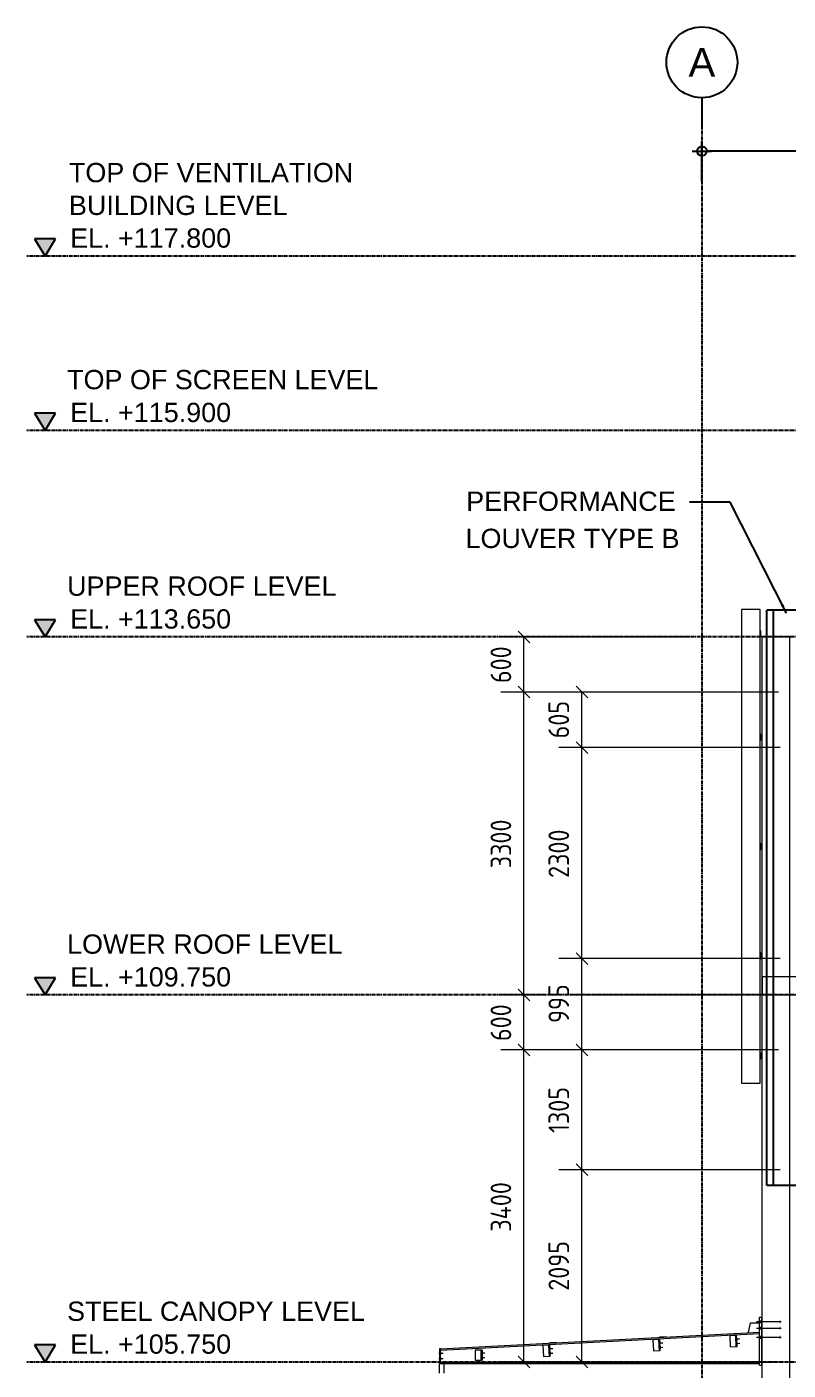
# Model space of a CAD drawing. Header units: millimetres. Extents: x -187664 to 435448, y -313239 to 299894.
# Drawn here: x 72195 to 80486, y -119993 to -105358 of the extents above; entities that cross this region are included whole.
import ezdxf
from ezdxf.enums import TextEntityAlignment as Align

# ---------------------------------------------------------------- set-up
doc = ezdxf.new("R2010")
doc.units = ezdxf.units.MM
for name, pattern in [('CENTER', [2, 1.25, -0.25, 0.25, -0.25]), ('HIDDEN', [0.375, 0.25, -0.125]), ('XKITLINE00', [0]), ('XKITLINE02', [4, 2, -2])]:
    doc.linetypes.add(name, pattern=pattern)
for name, color, linetype, lineweight in [('Bolt', 7, 'Continuous', 0), ('Part', 7, 'Continuous', 0), ('Z-DIMENSIONS', 7, 'Continuous', 0)]:
    doc.layers.add(name, color=color, linetype=linetype, lineweight=lineweight)
for name, color, linetype in [('HATCH', 7, 'Continuous'), ('S-DIM', 7, 'Continuous'), ('Stan-Dim', 7, 'Continuous')]:
    doc.layers.add(name, color=color, linetype=linetype)
doc.styles.add('ISOCPEUR', font='isocpeur.ttf')
doc.styles.add('RomanS', font='arial.ttf', dxfattribs={"width": 0.8})
doc.dimstyles.new('Dim-Cen', dxfattribs={"dimtxt": 3, "dimasz": 1, "dimexe": 0, "dimexo": 2.5, "dimgap": 1.5, "dimtad": 1, "dimdec": 0, "dimzin": 1, "dimdsep": 46, "dimtxsty": 'RomanS', "dimblk": 'CEN1', "dimcen": 0.09, "dimclrd": 7, "dimclre": 7, "dimclrt": 7, "dimadec": 0, "dimazin": 0, "dimtfac": 1, "dimtdec": 0, "dimtofl": 0, "dimtmove": 2, "dimatfit": 3, "dimfxl": 1, "dimtfill": 1, "dimtfillclr": 256, "dimtolj": 1, "dimtzin": 0, "dimarcsym": 0})
doc.dimstyles.get("Standard").update_dxf_attribs({"dimtxt": 0.18, "dimasz": 0.18, "dimexe": 0.18, "dimexo": 0.0625, "dimgap": 0.09, "dimtad": 0, "dimtih": 1, "dimtoh": 1, "dimdec": 4, "dimzin": 0, "dimdsep": 46, "dimtxsty": 'Standard', "dimcen": 0.09, "dimclrd": 7, "dimclre": 7, "dimclrt": 7, "dimadec": 0, "dimazin": 0, "dimtfac": 1, "dimtdec": 4, "dimtofl": 0, "dimtmove": 0, "dimatfit": 3, "dimfxl": 1, "dimtolj": 1, "dimtzin": 0, "dimarcsym": 0})

# ---------------------------------------------------------------- blocks, each defined once
blk = doc.blocks.new('*A19201865')
at = {"layer": 'Part', "color": 7, "linetype": 'XKITLINE00', "lineweight": 0}
for p, q in [((636.543606, 4.855625), (636.543606, 3.255625)), ((636.543606, 4.855625), (662.023606, 4.855625)), ((636.543606, 3.255625), (662.023606, 3.255625))]:
    blk.add_line(p, q, dxfattribs=at)
blk = doc.blocks.new('*A19211866')
at = {"layer": 'Part', "color": 7, "linetype": 'XKITLINE00', "lineweight": 0}
for p, q in [((636.343606, 36.85563), (634.743606, 36.85563)), ((634.743606, 36.85563), (634.743606, -4.424369)), ((636.343606, -4.424369), (636.343606, 36.85563)), ((634.743606, -4.424369), (636.343606, -4.424369))]:
    blk.add_line(p, q, dxfattribs=at)
blk = doc.blocks.new('*A19341874')
at = {"layer": 'Part', "color": 7, "linetype": 'XKITLINE00', "lineweight": 0}
blk.add_line((608.503579, -27.704511), (608.509859, -27.704182), dxfattribs=at)
blk = doc.blocks.new('*A19371877')
at = {"layer": 'Bolt', "color": 7, "linetype": 'XKITLINE02', "lineweight": 0}
for p, q in [((634.182094, -26.719271), (634.564935, -26.699341)), ((634.242249, -26.656058), (634.314151, -26.652315)), ((634.248487, -26.775896), (634.32039, -26.772153)), ((634.314143, -26.652316), (634.366073, -26.649612)), ((634.320382, -26.772153), (634.372312, -26.76945)), ((634.202889, -27.11873), (634.58573, -27.0988)), ((634.263044, -27.055517), (634.334946, -27.051774)), ((634.269282, -27.175355), (634.341185, -27.171612)), ((634.334938, -27.051775), (634.386868, -27.049071)), ((634.341177, -27.171612), (634.393107, -27.168909))]:
    blk.add_line(p, q, dxfattribs=at)
blk = doc.blocks.new('*A19381878')
at = {"layer": 'Bolt', "color": 7, "linetype": 'XKITLINE02', "lineweight": 0}
for p, q in [((634.182483, -26.729367), (634.565326, -26.709457)), ((634.242515, -26.663727), (634.314418, -26.659988)), ((634.249, -26.788425), (634.320903, -26.784686)), ((634.31441, -26.659989), (634.36634, -26.657288)), ((634.320895, -26.784686), (634.372825, -26.781986)), ((634.203239, -27.128484), (634.586082, -27.108575)), ((634.263271, -27.062845), (634.335174, -27.059106)), ((634.269756, -27.187543), (634.341659, -27.183803)), ((634.335166, -27.059106), (634.387096, -27.056406)), ((634.341651, -27.183804), (634.393581, -27.181103))]:
    blk.add_line(p, q, dxfattribs=at)
blk = doc.blocks.new('*A19391879')
at = {"layer": 'Bolt'}
for points in [[(636.51, -25.32), (636.31, -25.32), (636.31, -25.17), (636.51, -25.17)], [(636.51, -25.88), (636.31, -25.88), (636.31, -25.73), (636.51, -25.73)], [(638.11, -25.32), (638.06, -25.32), (638.06, -25.17), (638.11, -25.17)], [(638.11, -25.88), (638.06, -25.88), (638.06, -25.73), (638.11, -25.73)], [(636.51, -26.68), (636.31, -26.68), (636.31, -26.53), (636.51, -26.53)], [(638.11, -26.68), (638.06, -26.68), (638.06, -26.53), (638.11, -26.53)]]:
    blk.add_hatch(color=7, dxfattribs=at).paths.add_polyline_path(points, flags=17)
at = {"layer": 'Bolt', "color": 7, "linetype": 'XKITLINE00', "lineweight": 0}
for p, q in [((638.2, -25.25), (636.03, -25.25)), ((636.51, -25.17), (636.31, -25.17)), ((636.51, -25.32), (636.31, -25.32)), ((636.51, -25.73), (636.31, -25.73)), ((638.11, -25.17), (638.06, -25.17)), ((638.11, -25.32), (638.06, -25.32)), ((638.11, -25.73), (638.06, -25.73)), ((638.2, -25.81), (636.03, -25.81)), ((638.2, -26.61), (636.03, -26.61)), ((636.51, -25.88), (636.31, -25.88)), ((636.51, -26.53), (636.31, -26.53)), ((636.51, -26.68), (636.31, -26.68)), ((638.11, -25.88), (638.06, -25.88)), ((638.11, -26.53), (638.06, -26.53)), ((638.11, -26.68), (638.06, -26.68))]:
    blk.add_line(p, q, dxfattribs=at)
blk = doc.blocks.new('*A19401880')
at = {"layer": 'Part', "color": 7, "linetype": 'XKITLINE00', "lineweight": 0}
for p, q in [((636.543606, -30.26437), (636.543606, 34.45563)), ((638.943606, 34.45563), (636.543606, 34.45563)), ((638.943606, -30.26437), (638.943606, 34.45563))]:
    blk.add_line(p, q, dxfattribs=at)
blk = doc.blocks.new('*A19581898')
at = {"layer": 'Part', "color": 7, "linetype": 'XKITLINE00', "lineweight": 0}
for p, q in [((635.330596, -26.178407), (635.511566, -25.326996)), ((635.511566, -25.326996), (636.311566, -25.326996))]:
    blk.add_line(p, q, dxfattribs=at)
blk = doc.blocks.new('*A19591899')
at = {"layer": 'Part', "color": 7, "linetype": 'XKITLINE00', "lineweight": 0}
for p, q in [((634.302477, -26.432625), (633.7033, -26.464027)), ((633.7033, -26.464027), (633.753542, -27.422711)), ((634.280818, -27.395078), (634.230576, -26.436393)), ((634.35272, -27.391309), (634.302477, -26.432625)), ((633.753542, -27.422711), (634.35272, -27.391309))]:
    blk.add_line(p, q, dxfattribs=at)
blk = doc.blocks.new('*A19601900')
at = {"layer": 'Part', "color": 7, "linetype": 'XKITLINE00', "lineweight": 0}
for p, q in [((636.311566, -29.006957), (636.311566, -24.846957)), ((636.311566, -24.846957), (636.511566, -24.846957)), ((636.511566, -29.006957), (636.511566, -24.846957)), ((636.311566, -29.006957), (636.511566, -29.006957))]:
    blk.add_line(p, q, dxfattribs=at)
blk = doc.blocks.new('*A19611901')
at = {"layer": 'Bolt'}
for points in [[(636.51, -25.32), (636.31, -25.32), (636.31, -25.17), (636.51, -25.17)], [(636.51, -25.32), (636.31, -25.32), (636.31, -25.17), (636.51, -25.17)], [(636.51, -25.88), (636.31, -25.88), (636.31, -25.73), (636.51, -25.73)], [(636.51, -25.88), (636.31, -25.88), (636.31, -25.73), (636.51, -25.73)], [(638.11, -25.32), (638.06, -25.32), (638.06, -25.17), (638.11, -25.17)], [(638.11, -25.32), (638.06, -25.32), (638.06, -25.17), (638.11, -25.17)], [(638.11, -25.88), (638.06, -25.88), (638.06, -25.73), (638.11, -25.73)], [(638.11, -25.88), (638.06, -25.88), (638.06, -25.73), (638.11, -25.73)], [(636.51, -26.68), (636.31, -26.68), (636.31, -26.53), (636.51, -26.53)], [(636.51, -26.68), (636.31, -26.68), (636.31, -26.53), (636.51, -26.53)], [(638.11, -26.68), (638.06, -26.68), (638.06, -26.53), (638.11, -26.53)], [(638.11, -26.68), (638.06, -26.68), (638.06, -26.53), (638.11, -26.53)]]:
    blk.add_hatch(color=7, dxfattribs=at).paths.add_polyline_path(points, flags=17)
at = {"layer": 'Bolt', "color": 7, "linetype": 'XKITLINE00', "lineweight": 0}
for p, q in [((638.2, -25.25), (636.03, -25.25)), ((638.2, -25.25), (636.03, -25.25)), ((636.51, -25.17), (636.31, -25.17)), ((636.51, -25.17), (636.31, -25.17)), ((636.51, -25.32), (636.31, -25.32)), ((636.51, -25.32), (636.31, -25.32)), ((636.51, -25.73), (636.31, -25.73)), ((636.51, -25.73), (636.31, -25.73)), ((638.11, -25.17), (638.06, -25.17)), ((638.11, -25.17), (638.06, -25.17)), ((638.11, -25.32), (638.06, -25.32)), ((638.11, -25.32), (638.06, -25.32)), ((638.11, -25.73), (638.06, -25.73)), ((638.11, -25.73), (638.06, -25.73)), ((638.2, -25.81), (636.03, -25.81)), ((638.2, -25.81), (636.03, -25.81)), ((638.2, -26.61), (636.03, -26.61)), ((638.2, -26.61), (636.03, -26.61)), ((636.51, -25.88), (636.31, -25.88)), ((636.51, -25.88), (636.31, -25.88)), ((636.51, -26.53), (636.31, -26.53)), ((636.51, -26.53), (636.31, -26.53)), ((636.51, -26.68), (636.31, -26.68)), ((636.51, -26.68), (636.31, -26.68)), ((638.11, -25.88), (638.06, -25.88)), ((638.11, -25.88), (638.06, -25.88)), ((638.11, -26.53), (638.06, -26.53)), ((638.11, -26.53), (638.06, -26.53)), ((638.11, -26.68), (638.06, -26.68)), ((638.11, -26.68), (638.06, -26.68))]:
    blk.add_line(p, q, dxfattribs=at)
blk = doc.blocks.new('*A19811920')
at = {"layer": 'Bolt', "color": 7, "linetype": 'XKITLINE02', "lineweight": 0}
for p, q in [((617.901025, -27.580319), (618.283868, -27.560409)), ((617.921781, -27.979436), (618.304624, -27.959527)), ((617.961057, -27.514679), (618.03296, -27.51094)), ((617.967542, -27.639377), (618.039445, -27.635638)), ((617.981813, -27.913797), (618.053716, -27.910058)), ((617.988298, -28.038494), (618.060201, -28.034755)), ((618.032952, -27.51094), (618.084882, -27.50824)), ((618.039437, -27.635638), (618.091367, -27.632937)), ((618.053708, -27.910058), (618.105638, -27.907357)), ((618.060193, -28.034756), (618.112123, -28.032055))]:
    blk.add_line(p, q, dxfattribs=at)
blk = doc.blocks.new('*A19821921')
at = {"layer": 'Bolt', "color": 7, "linetype": 'XKITLINE02', "lineweight": 0}
for p, q in [((617.900636, -27.570223), (618.283478, -27.550293)), ((617.921431, -27.969682), (618.304272, -27.949752)), ((617.960791, -27.50701), (618.032694, -27.503267)), ((617.967029, -27.626848), (618.038932, -27.623105)), ((617.981586, -27.906469), (618.053489, -27.902726)), ((617.987824, -28.026307), (618.059727, -28.022564)), ((618.032686, -27.503267), (618.084615, -27.500564)), ((618.038924, -27.623105), (618.090854, -27.620402)), ((618.053481, -27.902727), (618.10541, -27.900023)), ((618.059719, -28.022564), (618.111649, -28.019861))]:
    blk.add_line(p, q, dxfattribs=at)
blk = doc.blocks.new('*A19831922')
at = {"layer": 'Part', "color": 7, "linetype": 'XKITLINE00', "lineweight": 0}
for p, q in [((618.609716, -27.052344), (618.010539, -27.083746)), ((618.010539, -27.083746), (618.010662, -27.086106)), ((618.60984, -27.054705), (618.609716, -27.052344))]:
    blk.add_line(p, q, dxfattribs=at)
blk = doc.blocks.new('*A19841923')
at = {"layer": 'Part', "color": 7, "linetype": 'XKITLINE00', "lineweight": 0}
for p, q in [((618.021019, -27.283577), (617.421842, -27.314978)), ((617.421842, -27.314978), (617.472084, -28.273663)), ((617.999361, -28.246029), (617.949118, -27.287345)), ((618.071262, -28.242261), (618.021019, -27.283577)), ((617.472084, -28.273663), (618.071262, -28.242261))]:
    blk.add_line(p, q, dxfattribs=at)
blk = doc.blocks.new('*A19861925')
at = {"layer": 'Bolt', "color": 7, "linetype": 'XKITLINE02', "lineweight": 0}
for p, q in [((627.487479, -27.067798), (627.870321, -27.047868)), ((627.508274, -27.467257), (627.891116, -27.447327)), ((627.547635, -27.004585), (627.619537, -27.000842)), ((627.553873, -27.124423), (627.625776, -27.12068)), ((627.568429, -27.404044), (627.640332, -27.400301)), ((627.574668, -27.523882), (627.646571, -27.520139)), ((627.619529, -27.000842), (627.671459, -26.998139)), ((627.625768, -27.12068), (627.677697, -27.117977)), ((627.640324, -27.400301), (627.692254, -27.397598)), ((627.646563, -27.520139), (627.698492, -27.517436))]:
    blk.add_line(p, q, dxfattribs=at)
blk = doc.blocks.new('*A19871926')
at = {"layer": 'Bolt', "color": 7, "linetype": 'XKITLINE02', "lineweight": 0}
for p, q in [((627.487869, -27.077894), (627.870711, -27.057984)), ((627.508625, -27.477011), (627.891467, -27.457101)), ((627.547901, -27.012254), (627.619804, -27.008515)), ((627.554386, -27.136952), (627.626289, -27.133212)), ((627.568657, -27.411372), (627.64056, -27.407632)), ((627.575142, -27.536069), (627.647045, -27.53233)), ((627.619796, -27.008515), (627.671726, -27.005815)), ((627.626281, -27.133213), (627.67821, -27.130512)), ((627.640552, -27.407633), (627.692482, -27.404932)), ((627.647037, -27.53233), (627.698966, -27.52963))]:
    blk.add_line(p, q, dxfattribs=at)
blk = doc.blocks.new('*A19881927')
at = {"layer": 'Part', "color": 7, "linetype": 'XKITLINE00', "lineweight": 0}
for p, q in [((628.19656, -26.549919), (627.597382, -26.581321)), ((627.597382, -26.581321), (627.597506, -26.583681)), ((628.196684, -26.552279), (628.19656, -26.549919))]:
    blk.add_line(p, q, dxfattribs=at)
blk = doc.blocks.new('*A19891928')
at = {"layer": 'Part', "color": 7, "linetype": 'XKITLINE00', "lineweight": 0}
for p, q in [((627.607863, -26.781152), (627.008685, -26.812553)), ((627.008685, -26.812553), (627.058928, -27.771238)), ((627.586204, -27.743604), (627.535962, -26.78492)), ((627.658105, -27.739836), (627.607863, -26.781152)), ((627.058928, -27.771238), (627.658105, -27.739836))]:
    blk.add_line(p, q, dxfattribs=at)
blk = doc.blocks.new('*A19901929')
at = {"layer": 'Part', "color": 7, "linetype": 'XKITLINE00', "lineweight": 0}
for p, q in [((636.359606, -2.260398), (636.343606, -2.260398)), ((636.343606, -2.308398), (636.423606, -2.308398)), ((636.423606, -1.788398), (636.359606, -1.788398)), ((636.359606, -1.788398), (636.359606, -2.260398)), ((636.423606, -2.308398), (636.423606, -1.788398))]:
    blk.add_line(p, q, dxfattribs=at)
blk = doc.blocks.new('*A20001939')
at = {"layer": 'Part', "color": 7, "linetype": 'XKITLINE00', "lineweight": 0}
for p, q in [((608.423579, -27.584351), (608.423579, -28.864351)), ((608.503579, -27.584351), (608.423579, -27.584351)), ((608.503579, -28.864351), (608.503579, -27.584351)), ((608.423579, -28.864351), (608.503579, -28.864351))]:
    blk.add_line(p, q, dxfattribs=at)
blk = doc.blocks.new('*A20021941')
at = {"layer": 'Part', "color": 7, "linetype": 'XKITLINE00', "lineweight": 0}
for p, q in [((608.423559, -29.70861), (608.423559, -28.864351)), ((608.823579, -29.70861), (608.823579, -28.864351))]:
    blk.add_line(p, q, dxfattribs=at)
blk = doc.blocks.new('*A20031942')
at = {"layer": 'Bolt'}
for points in [[(608.42, -27.91), (608.5, -27.91), (608.5, -28.02), (608.42, -28.02)], [(608.5, -27.91), (608.56, -27.91), (608.56, -28.02), (608.5, -28.02)], [(608.42, -28.39), (608.5, -28.39), (608.5, -28.5), (608.42, -28.5)], [(608.5, -28.39), (608.56, -28.39), (608.56, -28.5), (608.5, -28.5)]]:
    blk.add_hatch(color=7, dxfattribs=at).paths.add_polyline_path(points, flags=17)
at = {"layer": 'Bolt', "color": 7, "linetype": 'XKITLINE00', "lineweight": 0}
for p, q in [((608.36, -27.96), (608.74, -27.96)), ((608.42, -27.91), (608.5, -27.91)), ((608.42, -28.02), (608.5, -28.02)), ((608.5, -27.91), (608.56, -27.91)), ((608.5, -28.02), (608.56, -28.02)), ((608.36, -28.44), (608.74, -28.44)), ((608.42, -28.39), (608.5, -28.39)), ((608.42, -28.5), (608.5, -28.5)), ((608.5, -28.39), (608.56, -28.39)), ((608.5, -28.5), (608.56, -28.5))]:
    blk.add_line(p, q, dxfattribs=at)
blk = doc.blocks.new('*A20041943')
at = {"layer": 'Bolt'}
for points in [[(608.5, -28.02), (608.42, -28.02), (608.42, -27.91), (608.5, -27.91)], [(608.56, -28.02), (608.5, -28.02), (608.5, -27.91), (608.56, -27.91)], [(608.5, -28.5), (608.42, -28.5), (608.42, -28.39), (608.5, -28.39)], [(608.56, -28.5), (608.5, -28.5), (608.5, -28.39), (608.56, -28.39)]]:
    blk.add_hatch(color=7, dxfattribs=at).paths.add_polyline_path(points, flags=17)
at = {"layer": 'Bolt', "color": 7, "linetype": 'XKITLINE00', "lineweight": 0}
for p, q in [((608.36, -27.96), (608.74, -27.96)), ((608.42, -27.91), (608.5, -27.91)), ((608.42, -28.02), (608.5, -28.02)), ((608.5, -27.91), (608.56, -27.91)), ((608.5, -28.02), (608.56, -28.02)), ((608.36, -28.44), (608.74, -28.44)), ((608.42, -28.39), (608.5, -28.39)), ((608.42, -28.5), (608.5, -28.5)), ((608.5, -28.39), (608.56, -28.39)), ((608.5, -28.5), (608.56, -28.5))]:
    blk.add_line(p, q, dxfattribs=at)
blk = doc.blocks.new('*A20061945')
at = {"layer": 'Bolt', "color": 7, "linetype": 'XKITLINE02', "lineweight": 0}
for p, q in [((611.987499, -27.944351), (612.370859, -27.944351)), ((612.050859, -27.884351), (612.122859, -27.884351)), ((612.050859, -28.004351), (612.122859, -28.004351)), ((612.122859, -27.884351), (612.162859, -27.884351)), ((612.122859, -28.004351), (612.162859, -28.004351)), ((611.987499, -28.344351), (612.370859, -28.344351)), ((612.050859, -28.284351), (612.122859, -28.284351)), ((612.050859, -28.404351), (612.122859, -28.404351)), ((612.122859, -28.284351), (612.162859, -28.284351)), ((612.122859, -28.404351), (612.162859, -28.404351))]:
    blk.add_line(p, q, dxfattribs=at)
blk = doc.blocks.new('*A20071946')
at = {"layer": 'Bolt', "color": 7, "linetype": 'XKITLINE02', "lineweight": 0}
for p, q in [((611.987499, -27.944351), (612.370859, -27.944351)), ((612.050859, -27.884351), (612.122859, -27.884351)), ((612.050859, -28.004351), (612.122859, -28.004351)), ((612.122859, -27.884351), (612.162859, -27.884351)), ((612.122859, -28.004351), (612.162859, -28.004351)), ((611.987499, -28.344351), (612.370859, -28.344351)), ((612.050859, -28.284351), (612.122859, -28.284351)), ((612.050859, -28.404351), (612.122859, -28.404351)), ((612.122859, -28.284351), (612.162859, -28.284351)), ((612.122859, -28.404351), (612.162859, -28.404351))]:
    blk.add_line(p, q, dxfattribs=at)
blk = doc.blocks.new('*A20081947')
at = {"layer": 'Part', "color": 7, "linetype": 'XKITLINE00', "lineweight": 0}
for p, q in [((612.122859, -27.704351), (611.522859, -27.704351)), ((611.522859, -27.704351), (611.522859, -28.584351)), ((612.050859, -28.584351), (612.050859, -27.704351)), ((612.122859, -27.704351), (612.122859, -28.584351)), ((611.522859, -28.584351), (612.122859, -28.584351))]:
    blk.add_line(p, q, dxfattribs=at)
blk = doc.blocks.new('*A20161952')
at = {"layer": 'Part', "color": 7, "linetype": 'XKITLINE00', "lineweight": 0}
for p, q in [((608.503579, -27.584351), (636.311566, -26.126996)), ((608.509859, -27.704187), (636.311566, -26.247161)), ((608.503579, -27.584351), (608.509859, -27.704187))]:
    blk.add_line(p, q, dxfattribs=at)
blk = doc.blocks.new('*A20171953')
at = {"layer": 'Part', "color": 7, "linetype": 'XKITLINE00', "lineweight": 0}
for p, q in [((608.503579, -28.784351), (608.503579, -28.864351)), ((608.503579, -28.784351), (636.311567, -28.784351)), ((608.503579, -28.864351), (636.311567, -28.864351))]:
    blk.add_line(p, q, dxfattribs=at)
blk = doc.blocks.new('*A20231955')
at = {"layer": 'Part', "color": 7, "linetype": 'XKITLINE00', "lineweight": 0}
for p, q in [((636.359606, 6.459602), (636.343606, 6.459602)), ((636.343606, 6.411602), (636.423606, 6.411602)), ((636.423606, 6.931602), (636.359606, 6.931602)), ((636.359606, 6.931602), (636.359606, 6.459602)), ((636.423606, 6.411602), (636.423606, 6.931602))]:
    blk.add_line(p, q, dxfattribs=at)
blk = doc.blocks.new('*A20241956')
at = {"layer": 'Part', "color": 7, "linetype": 'XKITLINE00', "lineweight": 0}
for p, q in [((636.423606, 16.451602), (636.359606, 16.451602)), ((636.359606, 16.451602), (636.359606, 15.979602)), ((636.423606, 15.931602), (636.423606, 16.451602)), ((636.359606, 15.979602), (636.343606, 15.979602)), ((636.343606, 15.931602), (636.423606, 15.931602))]:
    blk.add_line(p, q, dxfattribs=at)
blk = doc.blocks.new('*A20251957')
at = {"layer": 'Part', "color": 7, "linetype": 'XKITLINE00', "lineweight": 0}
for p, q in [((636.423606, 25.971602), (636.359606, 25.971602)), ((636.359606, 25.971602), (636.359606, 25.499602)), ((636.423606, 25.451602), (636.423606, 25.971602)), ((636.359606, 25.499602), (636.343606, 25.499602)), ((636.343606, 25.451602), (636.423606, 25.451602))]:
    blk.add_line(p, q, dxfattribs=at)
blk = doc.blocks.new('*A20261958')
at = {"layer": 'Part', "color": 7, "linetype": 'XKITLINE00', "lineweight": 0}
for p, q in [((636.359606, 34.503602), (636.343606, 34.503602)), ((636.343606, 34.455602), (636.423606, 34.455602)), ((636.423606, 34.975602), (636.359606, 34.975602)), ((636.359606, 34.975602), (636.359606, 34.503602)), ((636.423606, 34.455602), (636.423606, 34.975602))]:
    blk.add_line(p, q, dxfattribs=at)
blk = doc.blocks.new('*A29342843')
at = {"layer": 'Z-DIMENSIONS', "color": 7, "linetype": 'XKITLINE00', "lineweight": 0}
for p, q in [((638.104166, 6.41563), (618.81289, 6.41563)), ((620.313773, 6.924747), (621.332007, 5.906513)), ((620.82289, -1.54437), (620.82289, 6.41563)), ((620.313773, -1.035253), (621.332007, -2.053487)), ((637.943606, -1.54437), (618.81289, -1.54437))]:
    blk.add_line(p, q, dxfattribs=at)
at = {"layer": 'Z-DIMENSIONS', "color": 7}
for p in [(620.82289, 6.41563), (620.82289, -1.54437)]:
    blk.add_point(p, dxfattribs=at)
at = {"layer": 'Z-DIMENSIONS', "color": 7, "style": 'ISOCPEUR', "width": 0.85}
blk.add_text('995', height=1.8, rotation=90.00021, dxfattribs=at).set_placement((619.71289, 0.811411))
blk = doc.blocks.new('*A29352844')
at = {"layer": 'Z-DIMENSIONS', "color": 7, "linetype": 'XKITLINE00', "lineweight": 0}
for p, q in [((615.268641, 3.764747), (616.286875, 2.746513)), ((617.55289, 3.25563), (613.767758, 3.25563)), ((615.777758, -1.54437), (615.777758, 3.25563)), ((637.943606, 3.25563), (620.07289, 3.25563)), ((615.268641, -1.035253), (616.286875, -2.053487)), ((637.943606, -1.54437), (613.767758, -1.54437))]:
    blk.add_line(p, q, dxfattribs=at)
at = {"layer": 'Z-DIMENSIONS', "color": 7}
for p in [(615.777758, 3.25563), (615.777758, -1.54437)]:
    blk.add_point(p, dxfattribs=at)
at = {"layer": 'Z-DIMENSIONS', "color": 7, "style": 'ISOCPEUR', "width": 0.85}
blk.add_text('600', height=1.8, rotation=90.00021, dxfattribs=at).set_placement((614.667758, -0.768589))
blk = doc.blocks.new('*A29362845')
at = {"layer": 'Z-DIMENSIONS', "color": 7, "linetype": 'XKITLINE00', "lineweight": 0}
for p, q in [((620.313773, -11.475253), (621.332007, -12.493487)), ((638.104166, -11.98437), (618.81289, -11.98437)), ((620.82289, -28.74437), (620.82289, -11.98437)), ((630.279579, -28.74437), (618.81289, -28.74437)), ((620.313773, -28.235253), (621.332007, -29.253487))]:
    blk.add_line(p, q, dxfattribs=at)
at = {"layer": 'Z-DIMENSIONS', "color": 7}
for p in [(620.82289, -11.98437), (620.82289, -28.74437)]:
    blk.add_point(p, dxfattribs=at)
at = {"layer": 'Z-DIMENSIONS', "color": 7, "style": 'ISOCPEUR', "width": 0.85}
blk.add_text('2095', height=1.8, rotation=90.00021, dxfattribs=at).set_placement((619.71289, -22.529995))
blk = doc.blocks.new('*A29372846')
at = {"layer": 'Z-DIMENSIONS', "color": 7, "linetype": 'XKITLINE00', "lineweight": 0}
for p, q in [((620.313773, -1.035253), (621.332007, -2.053487)), ((637.943606, -1.54437), (618.81289, -1.54437)), ((620.82289, -11.98437), (620.82289, -1.54437)), ((620.313773, -11.475253), (621.332007, -12.493487)), ((638.104166, -11.98437), (618.81289, -11.98437))]:
    blk.add_line(p, q, dxfattribs=at)
at = {"layer": 'Z-DIMENSIONS', "color": 7}
for p in [(620.82289, -1.54437), (620.82289, -11.98437)]:
    blk.add_point(p, dxfattribs=at)
at = {"layer": 'Z-DIMENSIONS', "color": 7, "style": 'ISOCPEUR', "width": 0.85}
blk.add_text('1305', height=1.8, rotation=90.00021, dxfattribs=at).set_placement((619.71289, -8.775307))
blk = doc.blocks.new('*A29382847')
at = {"layer": 'Z-DIMENSIONS', "color": 7, "linetype": 'XKITLINE00', "lineweight": 0}
for p, q in [((615.268641, -1.035253), (616.286875, -2.053487)), ((637.943606, -1.54437), (613.767758, -1.54437)), ((615.777758, -28.74437), (615.777758, -1.54437)), ((637.943606, -28.74437), (613.767758, -28.74437)), ((615.268641, -28.235253), (616.286875, -29.253487))]:
    blk.add_line(p, q, dxfattribs=at)
at = {"layer": 'Z-DIMENSIONS', "color": 7}
for p in [(615.777758, -1.54437), (615.777758, -28.74437)]:
    blk.add_point(p, dxfattribs=at)
at = {"layer": 'Z-DIMENSIONS', "color": 7, "style": 'ISOCPEUR', "width": 0.85}
blk.add_text('3400', height=1.8, rotation=90.00021, dxfattribs=at).set_placement((614.667758, -17.387339))
blk = doc.blocks.new('*A29392848')
at = {"layer": 'Z-DIMENSIONS', "color": 7, "linetype": 'XKITLINE00', "lineweight": 0}
for p, q in [((638.104166, 24.81563), (618.81289, 24.81563)), ((620.313773, 25.324747), (621.332007, 24.306513)), ((620.82289, 6.41563), (620.82289, 24.81563)), ((638.104166, 6.41563), (618.81289, 6.41563)), ((620.313773, 6.924747), (621.332007, 5.906513))]:
    blk.add_line(p, q, dxfattribs=at)
at = {"layer": 'Z-DIMENSIONS', "color": 7}
for p in [(620.82289, 24.81563), (620.82289, 6.41563)]:
    blk.add_point(p, dxfattribs=at)
at = {"layer": 'Z-DIMENSIONS', "color": 7, "style": 'ISOCPEUR', "width": 0.85}
blk.add_text('2300', height=1.8, rotation=90.00021, dxfattribs=at).set_placement((619.71289, 13.450005))
blk = doc.blocks.new('*A29402849')
at = {"layer": 'Z-DIMENSIONS', "color": 7, "linetype": 'XKITLINE00', "lineweight": 0}
for p, q in [((637.943606, 29.65563), (618.81289, 29.65563)), ((620.313773, 30.164747), (621.332007, 29.146513)), ((620.82289, 24.81563), (620.82289, 29.65563)), ((638.104166, 24.81563), (618.81289, 24.81563)), ((620.313773, 25.324747), (621.332007, 24.306513))]:
    blk.add_line(p, q, dxfattribs=at)
at = {"layer": 'Z-DIMENSIONS', "color": 7}
for p in [(620.82289, 29.65563), (620.82289, 24.81563)]:
    blk.add_point(p, dxfattribs=at)
at = {"layer": 'Z-DIMENSIONS', "color": 7, "style": 'ISOCPEUR', "width": 0.85}
blk.add_text('605', height=1.8, rotation=90.00021, dxfattribs=at).set_placement((619.71289, 25.611411))
blk = doc.blocks.new('*A29412850')
at = {"layer": 'Z-DIMENSIONS', "color": 7, "linetype": 'XKITLINE00', "lineweight": 0}
for p, q in [((637.943606, 29.65563), (613.767758, 29.65563)), ((615.268641, 30.164747), (616.286875, 29.146513)), ((615.777758, 3.25563), (615.777758, 29.65563)), ((615.268641, 3.764747), (616.286875, 2.746513)), ((617.55289, 3.25563), (613.767758, 3.25563)), ((637.943606, 3.25563), (620.07289, 3.25563))]:
    blk.add_line(p, q, dxfattribs=at)
at = {"layer": 'Z-DIMENSIONS', "color": 7}
for p in [(615.777758, 29.65563), (615.777758, 3.25563)]:
    blk.add_point(p, dxfattribs=at)
at = {"layer": 'Z-DIMENSIONS', "color": 7, "style": 'ISOCPEUR', "width": 0.85}
blk.add_text('3300', height=1.8, rotation=90.00021, dxfattribs=at).set_placement((614.667758, 14.290005))
blk = doc.blocks.new('*A29422851')
at = {"layer": 'Z-DIMENSIONS', "color": 7, "linetype": 'XKITLINE00', "lineweight": 0}
for p, q in [((630.279579, 34.45563), (613.767758, 34.45563)), ((615.268641, 34.964747), (616.286875, 33.946513)), ((615.777758, 29.65563), (615.777758, 34.45563)), ((637.943606, 29.65563), (613.767758, 29.65563)), ((615.268641, 30.164747), (616.286875, 29.146513))]:
    blk.add_line(p, q, dxfattribs=at)
at = {"layer": 'Z-DIMENSIONS', "color": 7}
for p in [(615.777758, 34.45563), (615.777758, 29.65563)]:
    blk.add_point(p, dxfattribs=at)
at = {"layer": 'Z-DIMENSIONS', "color": 7, "style": 'ISOCPEUR', "width": 0.85}
blk.add_text('600', height=1.8, rotation=90.00021, dxfattribs=at).set_placement((614.667758, 30.431411))
blk = doc.blocks.new('CEN1')
at = {"color": 7}
for p, q in [((1.5, 0), (-1.5, 0)), ((0, 1.5), (0, -1.5))]:
    blk.add_line(p, q, dxfattribs=at)
blk.add_circle((0, 0), 0.75, dxfattribs=at)
blk = doc.blocks.new('*D4647')
at = {"layer": 'S-DIM', "color": 7, "lineweight": -2, "transparency": 16777216}
for p, q in [((79547, -107038), (79547, -106712)), ((83535, -106712), (79617, -106712)), ((83605, -107038), (83605, -106712))]:
    blk.add_line(p, q, dxfattribs=at)
at = {"layer": 'S-DIM', "color": 7, "lineweight": -2, "transparency": 16777216, "xscale": 70, "yscale": 70, "zscale": 70, "rotation": 180}
blk.add_blockref('CEN1', (79547, -106712), dxfattribs=at)
at = {"layer": 'S-DIM', "color": 7, "lineweight": -2, "transparency": 16777216, "xscale": 70, "yscale": 70, "zscale": 70}
blk.add_blockref('CEN1', (83605, -106712), dxfattribs=at)
at = {"layer": 'S-DIM', "color": 7, "transparency": 16777216, "insert": (81576, -106500), "char_height": 210, "attachment_point": 5, "style": 'RomanS', "bg_fill": 3, "box_fill_scale": 1.1, "bg_fill_color": 256, "bg_fill_true_color": 13158600, "bg_fill_transparency": 0}
blk.add_mtext('\\A1;4058', dxfattribs=at)

msp = doc.modelspace()

# ---------------------------------------------------------------- hatches: boundary and pattern name
for points in [[(72279.1, -107668.256), (72392.661, -107854.988), (72506.222, -107668.256)], [(72279.1, -109568.256), (72392.661, -109754.988), (72506.222, -109568.256)], [(72279.1, -111818.256), (72392.661, -112004.988), (72506.222, -111818.256)], [(72279.1, -115718.256), (72392.661, -115904.988), (72506.222, -115718.256)], [(72279.1, -119718.256), (72392.661, -119904.988), (72506.222, -119718.256)]]:
    msp.add_hatch(color=7).paths.add_polyline_path(points)
at = {"layer": 'HATCH'}
h = msp.add_hatch(dxfattribs=at)
h.set_pattern_fill('ANSI31', scale=100, angle=45)
h.set_pattern_definition([(90, (0, -142230.9), (-317.5, 0), [])])
h.paths.add_polyline_path([(80254.647, -111709.868), (83374.65, -111709.868), (83374.65, -117979.988), (80254.647, -117979.988)])

# ---------------------------------------------------------------- linework, layer by layer
at = {"color": 7}
for p, q in [((79546.647, -106130.67), (79546.647, -106435.008)), ((72506.222, -107668.256), (72279.1, -107668.256)), ((72279.1, -107668.256), (72392.661, -107854.988)), ((72392.661, -107854.988), (72506.222, -107668.256)), ((72506.222, -109568.256), (72279.1, -109568.256)), ((72279.1, -109568.256), (72392.661, -109754.988)), ((72392.661, -109754.988), (72506.222, -109568.256)), ((72506.222, -111818.256), (72279.1, -111818.256)), ((72279.1, -111818.256), (72392.661, -112004.988)), ((72392.661, -112004.988), (72506.222, -111818.256)), ((72506.222, -115718.256), (72279.1, -115718.256)), ((72279.1, -115718.256), (72392.661, -115904.988)), ((72392.661, -115904.988), (72506.222, -115718.256)), ((72506.222, -119718.256), (72279.1, -119718.256)), ((72279.1, -119718.256), (72392.661, -119904.988)), ((72392.661, -119904.988), (72506.222, -119718.256))]:
    msp.add_line(p, q, dxfattribs=at)
at = {"color": 7, "linetype": 'CENTER', "ltscale": 30}
for p, q in [((87627.43, -107854.988), (72194.727, -107854.988)), ((87627.43, -109754.988), (72194.727, -109754.988)), ((87627.43, -112004.988), (72194.727, -112004.988)), ((87627.43, -115904.988), (72194.727, -115904.988)), ((87627.43, -119904.988), (72194.727, -119904.988))]:
    msp.add_line(p, q, dxfattribs=at)
at = {"color": 7, "linetype": 'HIDDEN', "ltscale": 20}
msp.add_lwpolyline([(80254.647, -111709.868), (83374.65, -111709.868), (83374.65, -117979.988), (80254.647, -117979.988)], close=True, dxfattribs=at)
at = {"color": 7}
msp.add_circle((79546.647, -105744.443), 386.227, dxfattribs=at)

# ---------------------------------------------------------------- block references
at = {"color": 7, "lineweight": 0, "xscale": 125, "yscale": 125, "zscale": 125}
for name in ['*A19211866', '*A29422851', '*A20261958', '*A19401880', '*A29412850', '*A29402849', '*A20251957', '*A29392848', '*A20241956', '*A29342843', '*A20231955', '*A19201865', '*A29352844', '*A29382847', '*A29372846', '*A19901929', '*A29362845', '*A19601900', '*A19581898', '*A19391879', '*A19611901', '*A20161952', '*A19831922', '*A19891928', '*A19861925', '*A19871926', '*A19881927', '*A19591899', '*A19371877', '*A19381878', '*A20031942', '*A20041943', '*A20001939', '*A19341874', '*A20081947', '*A20061945', '*A20071946', '*A19841923', '*A19821921', '*A19811920', '*A20021941', '*A20171953']:
    msp.add_blockref(name, (636.699, -116311.942), dxfattribs=at)

# ---------------------------------------------------------------- texts
at = {"color": 7, "style": 'RomanS'}
for s, p in [('EL. +117.800', (72666.003, -107763.954)), ('EL. +115.900', (72666.003, -109663.954)), ('EL. +113.650', (72666.003, -111913.954)), ('EL. +109.750', (72666.003, -115813.954)), ('EL. +105.750', (72666.003, -119813.954))]:
    msp.add_text(s, height=210, dxfattribs=at).set_placement(p)
at = {"layer": 'S-DIM', "color": 7, "style": 'RomanS'}
for s, p in [('TOP OF VENTILATION', (72653.038, -107050.677)), ('BUILDING LEVEL', (72653.038, -107407.756)), ('TOP OF SCREEN LEVEL', (72632.737, -109306.284)), ('PERFORMANCE', (76979.611, -110631.654)), ('LOUVER TYPE B', (76972.27, -111036.138)), ('UPPER ROOF LEVEL', (72632.737, -111556.284)), ('LOWER ROOF LEVEL', (72632.737, -115456.284)), ('STEEL CANOPY LEVEL', (72632.737, -119456.284))]:
    msp.add_text(s, height=210, dxfattribs=at).set_placement(p)
at = {"layer": 'Stan-Dim', "color": 7, "style": 'RomanS'}
msp.add_attdef('A', text='', height=312.5, dxfattribs=at).set_placement((79546.647, -105744.443), align=Align.MIDDLE_CENTER)

# ---------------------------------------------------------------- leaders
at = {"color": 7}
msp.add_leader([(80467.285, -111747.292), (79855.206, -110534.99), (79413.235, -110534.99)], dimstyle='Standard', override={"dimasz": 100, "dimgap": 0.09, "dimtad": 0, "dimclrd": 7}, dxfattribs=at)

# ---------------------------------------------------------------- next in the draw order: dimensions: what is measured, and where the dimension line sits
at = {"layer": 'S-DIM', "color": 7}
dim = msp.add_linear_dim(base=(79546.647, -106712.469), p1=(83604.647, -107213.353), p2=(79546.647, -107213.353), dimstyle='Dim-Cen', override={"dimscale": 70, "dimclrd": 7, "dimclre": 7, "dimclrt": 7}, dxfattribs=at)
dim.commit()
dim.dimension.update_dxf_attribs({"geometry": '*D4647', "text_midpoint": (81575.647, -106500.248)})

# ---------------------------------------------------------------- next in the draw order: linework, layer by layer
at = {"color": 7, "linetype": 'CENTER', "ltscale": 30}
msp.add_line((79546.647, -106435.008), (79546.647, -124873.042), dxfattribs=at)

doc.saveas('drawing.dxf')
